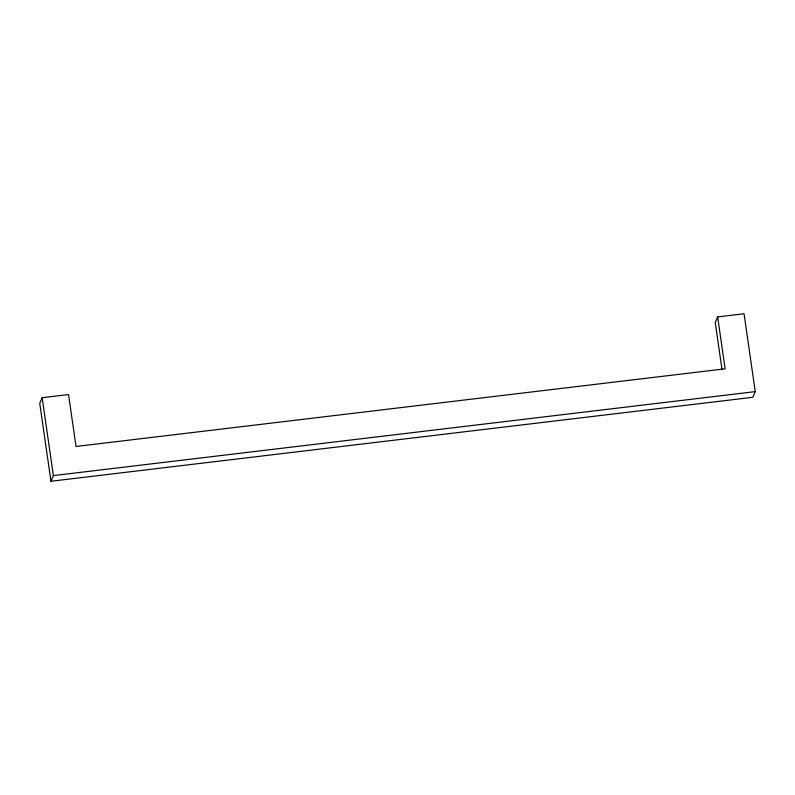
<?xml version="1.0" encoding="UTF-8"?>
<svg xmlns="http://www.w3.org/2000/svg" width="795" height="795" viewBox="0 0 795 795"><rect width="100%" height="100%" fill="white"/><g stroke="black" fill="none" stroke-linecap="round" stroke-linejoin="round"><path stroke-width="1.19" d="M717.656 316.897L725.129 368.82L76.022 446.472L68.549 394.549L42.165 397.709L39.75 403.373L50.96 481.253L752.835 397.291L755.25 391.627L744.041 313.747L717.656 316.897L715.242 322.561L722.019 369.655M50.96 481.253L53.374 475.599L42.165 397.709M53.374 475.599L755.25 391.627"/></g></svg>
